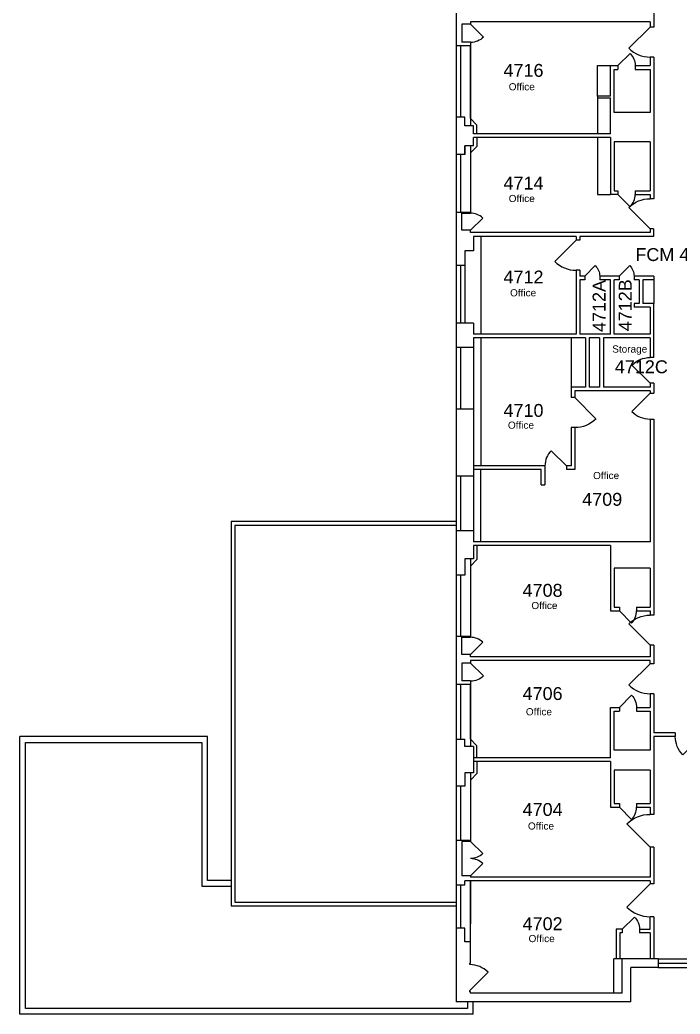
# Model space of a CAD drawing. Extents: x 1081 to 4588, y 254 to 3210.
# Drawn here: x 1081 to 2004, y 770 to 2159 of the extents above; entities that cross this region are included whole.
import ezdxf

# ---------------------------------------------------------------- set-up
doc = ezdxf.new("R2010")
doc.units = 0
doc.header["$LTSCALE"] = 96
doc.header["$MEASUREMENT"] = 0
doc.layers.get('0').update_dxf_attribs({"linetype": 'CONTINUOUS'})
for name, color, linetype in [('A-ANNO-TEXT', 4, 'CONTINUOUS'), ('A-ANNO-TEXT-CTC', 181, 'CONTINUOUS'), ('A-DOOR', 2, 'CONTINUOUS'), ('A-FLOR-CASE', 3, 'CONTINUOUS'), ('A-GLAZ', 2, 'CONTINUOUS'), ('A-ROOF', 8, 'CONTINUOUS'), ('A-WALL-FULL', 6, 'CONTINUOUS'), ('A-WALL-SILL', 1, 'CONTINUOUS')]:
    doc.layers.add(name, color=color, linetype=linetype)
doc.layers.add('DEF', color=31, linetype='CONTINUOUS', plot=False)
doc.layers.get('0').freeze()
doc.styles.add('ARIAL', font='arial.ttf')

# ---------------------------------------------------------------- blocks, each defined once
blk = doc.blocks.new('DOOR-E')
blk.add_line((0, 0), (-0.707, 0.707))
blk.add_arc((0, 0), 1, 135, 180)

msp = doc.modelspace()

# ---------------------------------------------------------------- linework, layer by layer
at = {"layer": 'A-FLOR-CASE'}
for p, q in [((1888.4, 2095.3), (1906.4, 2095.3)), ((1888.4, 2052.7), (1888.4, 2095.3)), ((1888.4, 2049.7), (1888.4, 2000.1)), ((1720, 2012.3), (1711, 2021.3)), ((1720, 2000.1), (1720, 2012.3)), ((1720, 1994.8), (1720, 1982.3)), ((1888.4, 1994.8), (1888.4, 1915.1)), ((1720, 1982.3), (1711, 1973.3)), ((1888.4, 1915.1), (1906.4, 1915.1)), ((1725.5, 1856.7), (1725.5, 1719.9)), ((1967, 1795.7), (1967, 1762.9)), ((1725.5, 1714.7), (1725.5, 1535.9)), ((1851.4, 1714.7), (1851.4, 1645.9)), ((1725.5, 1429.9), (1725.5, 1530.7)), ((1720, 1424.7), (1720, 1404.8)), ((1720, 1404.8), (1711, 1395.8)), ((1720, 1144.7), (1711, 1153.7)), ((1720, 1127.9), (1720, 1144.7)), ((1720, 1122.7), (1720, 1105.7)), ((1720, 1105.7), (1711, 1096.7))]:
    msp.add_line(p, q, dxfattribs=at)
at = {"layer": 'A-GLAZ'}
for p, q in [((1697, 2123), (1697, 2023.3)), ((1697, 1971.3), (1697, 1890.2)), ((1697, 1816.1), (1697, 1735.3)), ((1697, 1701.3), (1697, 1615.3)), ((1697, 1521.3), (1697, 1445.3)), ((1697, 1383.3), (1697, 1297.3)), ((1697, 1230.1), (1697, 1153.7)), ((1697, 1088.2), (1697, 1012.2)), ((1697, 949.7), (1697, 889.7)), ((1973, 840.7), (2057, 840.7))]:
    msp.add_line(p, q, dxfattribs=at)
at = {"layer": 'A-ROOF'}
for p, q in [((1691, 1457.9), (1376.4, 1457.9)), ((1376.4, 1457.9), (1376.4, 920.7)), ((1691, 1452.7), (1381.6, 1452.7)), ((1381.6, 1452.7), (1381.6, 925.9)), ((1081.3, 769.6), (1081.3, 1157.4)), ((1343.6, 1157.4), (1081.3, 1157.4)), ((1343.6, 956.2), (1343.6, 1157.4)), ((1376.4, 956.2), (1343.6, 956.2)), ((1376.4, 920.7), (1691, 920.7)), ((1381.6, 925.9), (1691, 925.9)), ((1714.8, 769.6), (1081.3, 769.6))]:
    msp.add_line(p, q, dxfattribs=at)
for points in [[(1706.8, 786.7), (1706.8, 777.6), (1089.3, 777.6), (1089.3, 1149.4), (1335.6, 1149.4), (1335.6, 948.2), (1376.4, 948.2)], [(1714.8, 769.6), (1714.8, 786.7)]]:
    msp.add_lwpolyline(points, dxfattribs=at)
at = {"layer": 'A-WALL-FULL'}
for p, q in [((1691, 2190.2), (1691, 2123)), ((1967, 2169.3), (1967, 2149.3)), ((1961.8, 2156.7), (1711, 2156.7)), ((1711, 2156.7), (1711, 2153.2)), ((1961.8, 2156.7), (1961.8, 2149.3)), ((1711, 2153.2), (1699, 2153.2)), ((1699, 2153.2), (1699, 2128.2)), ((1967, 2149.3), (1961.8, 2149.3)), ((1711, 2128.2), (1699, 2128.2)), ((1711, 2128.2), (1711, 2123)), ((1711, 2123), (1691, 2123)), ((1967, 2107.3), (1961.8, 2107.3)), ((1961.8, 2107.3), (1961.8, 2095.3)), ((1967, 2107.3), (1967, 1909.3)), ((1906.4, 2052.7), (1906.4, 2095.3)), ((1906.4, 2095.3), (1917, 2095.3)), ((1911.6, 2090.1), (1917, 2090.1)), ((1911.6, 2029.7), (1911.6, 2090.1)), ((1917, 2095.3), (1917, 2090.1)), ((1941, 2095.3), (1961.8, 2095.3)), ((1941, 2095.3), (1941, 2090.1)), ((1941, 2090.1), (1961.8, 2090.1)), ((1961.8, 2090.1), (1961.8, 2029.7)), ((1888.4, 2052.7), (1888.4, 2049.7)), ((1906.4, 2052.7), (1888.4, 2052.7)), ((1906.4, 2049.7), (1888.4, 2049.7)), ((1906.4, 2000.1), (1906.4, 2049.7)), ((1961.8, 2029.7), (1911.6, 2029.7)), ((1703, 2023.3), (1691, 2023.3)), ((1691, 2023.3), (1691, 1971.3)), ((1703, 2011.3), (1703, 2023.3)), ((1715, 2011.3), (1703, 2011.3)), ((1715, 2000.1), (1715, 2011.3)), ((1906.4, 2000.1), (1715, 2000.1)), ((1906.4, 1994.8), (1715, 1994.8)), ((1715, 1983.3), (1715, 1994.8)), ((1906.4, 1994.8), (1906.4, 1915.1)), ((1961.8, 1988.7), (1911.6, 1988.7)), ((1911.6, 1988.7), (1911.6, 1920.3)), ((1961.8, 1988.7), (1961.8, 1920.3)), ((1703, 1983.3), (1703, 1971.3)), ((1715, 1983.3), (1703, 1983.3)), ((1703, 1971.3), (1703, 1983.3)), ((1703, 1971.3), (1691, 1971.3)), ((1911.6, 1920.3), (1917, 1920.3)), ((1917, 1920.3), (1917, 1915.1)), ((1941, 1920.3), (1961.8, 1920.3)), ((1941, 1920.3), (1941, 1915.1)), ((1917, 1915.1), (1906.4, 1915.1)), ((1941, 1915.1), (1961.8, 1915.1)), ((1961.8, 1915.1), (1961.8, 1909.3)), ((1967, 1909.3), (1961.8, 1909.3)), ((1711, 1890.2), (1691, 1890.2)), ((1691, 1890.2), (1691, 1816.1)), ((1966.6, 1867.3), (1961.8, 1867.3)), ((1961.8, 1867.3), (1961.8, 1861.9)), ((1966.6, 1867.3), (1966.6, 1856.7)), ((1961.8, 1861.9), (1711, 1861.9)), ((1858.4, 1856.7), (1715, 1856.7)), ((1715, 1856.7), (1715, 1836.4)), ((1858.4, 1856.7), (1858.4, 1851.3)), ((1863.6, 1851.3), (1858.4, 1851.3)), ((1863.6, 1856.7), (1863.6, 1851.3)), ((1966.6, 1856.7), (1863.6, 1856.7)), ((1703, 1836.4), (1703, 1816.1)), ((1715, 1836.4), (1703, 1836.4)), ((1703, 1816.1), (1691, 1816.1)), ((1858.4, 1809.3), (1858.4, 1719.9)), ((1863.6, 1809.3), (1858.4, 1809.3)), ((1863.6, 1809.3), (1863.6, 1800.9)), ((1870.5, 1800.9), (1863.6, 1800.9)), ((1870.5, 1795.7), (1863.6, 1795.7)), ((1863.6, 1795.7), (1863.6, 1719.9)), ((1870.5, 1800.9), (1870.5, 1795.7)), ((1891.5, 1800.9), (1891.5, 1795.7)), ((1918.5, 1800.9), (1891.5, 1800.9)), ((1906.4, 1795.7), (1891.5, 1795.7)), ((1906.4, 1719.9), (1906.4, 1795.7)), ((1918.5, 1795.7), (1911.6, 1795.7)), ((1911.6, 1719.9), (1911.6, 1795.7)), ((1918.5, 1800.9), (1918.5, 1795.7)), ((1939.5, 1800.9), (1939.5, 1795.7)), ((1967, 1800.9), (1939.5, 1800.9)), ((1946.4, 1795.7), (1939.5, 1795.7)), ((1946.4, 1795.7), (1946.4, 1762.9)), ((1967, 1795.7), (1951.6, 1795.7)), ((1951.6, 1795.7), (1951.6, 1762.9)), ((1967, 1800.9), (1967, 1795.7)), ((1946.4, 1762.9), (1939.5, 1762.9)), ((1939.5, 1762.9), (1939.5, 1757.7)), ((1946.4, 1757.7), (1939.5, 1757.7)), ((1961.8, 1757.7), (1946.4, 1757.7)), ((1967, 1762.9), (1951.6, 1762.9)), ((1961.8, 1757.7), (1961.8, 1719.9)), ((1967, 1687.3), (1967, 1762.9)), ((1715, 1735.3), (1691, 1735.3)), ((1691, 1735.3), (1691, 1701.3)), ((1715, 1735.3), (1715, 1719.9)), ((1858.4, 1719.9), (1715, 1719.9)), ((1871.4, 1714.7), (1715, 1714.7)), ((1715, 1714.7), (1715, 1701.3)), ((1906.4, 1719.9), (1863.6, 1719.9)), ((1871.4, 1714.7), (1871.4, 1645.9)), ((1876.6, 1714.7), (1876.6, 1645.9)), ((1891.4, 1714.7), (1876.6, 1714.7)), ((1891.4, 1714.7), (1891.4, 1645.9)), ((1896.6, 1714.7), (1896.6, 1645.9)), ((1961.8, 1714.7), (1896.6, 1714.7)), ((1961.8, 1719.9), (1911.6, 1719.9)), ((1961.8, 1714.7), (1961.8, 1687.3)), ((1715, 1701.3), (1691, 1701.3)), ((1967, 1687.3), (1961.8, 1687.3)), ((1871.4, 1645.9), (1851.4, 1645.9)), ((1851.4, 1645.9), (1851.4, 1631.3)), ((1856.6, 1640.7), (1856.6, 1631.3)), ((1961.8, 1640.7), (1856.6, 1640.7)), ((1891.4, 1645.9), (1876.6, 1645.9)), ((1961.8, 1645.9), (1896.6, 1645.9)), ((1961.8, 1651.3), (1961.8, 1645.9)), ((1967, 1651.3), (1961.8, 1651.3)), ((1961.8, 1640.7), (1961.8, 1637.3)), ((1967, 1651.3), (1967, 1637.3)), ((1856.6, 1631.3), (1851.4, 1631.3)), ((1961.8, 1637.3), (1967, 1637.3)), ((1715, 1615.3), (1691, 1615.3)), ((1691, 1615.3), (1691, 1521.3)), ((1715, 1615.3), (1715, 1521.3)), ((1961.8, 1601.3), (1961.8, 1429.9)), ((1961.8, 1601.3), (1967, 1601.3)), ((1967, 1601.3), (1967, 1327.3)), ((1851.4, 1589.3), (1851.4, 1535.9)), ((1856.6, 1589.3), (1851.4, 1589.3)), ((1856.6, 1589.3), (1856.6, 1530.7)), ((1815, 1535.9), (1715, 1535.9)), ((1809.8, 1530.7), (1715, 1530.7)), ((1809.8, 1509.3), (1809.8, 1530.7)), ((1815, 1535.9), (1815, 1509.3)), ((1845, 1535.9), (1845, 1530.7)), ((1851.4, 1535.9), (1845, 1535.9)), ((1856.6, 1530.7), (1845, 1530.7)), ((1715, 1521.3), (1691, 1521.3)), ((1809.8, 1509.3), (1815, 1509.3)), ((1715, 1445.3), (1691, 1445.3)), ((1691, 1445.3), (1691, 1383.3)), ((1715, 1445.3), (1715, 1429.9)), ((1961.8, 1429.9), (1715, 1429.9)), ((1906.4, 1424.7), (1715, 1424.7)), ((1715, 1424.7), (1715, 1405.8)), ((1906.4, 1424.7), (1906.4, 1333.1)), ((1715, 1405.8), (1703, 1405.8)), ((1703, 1405.8), (1703, 1383.3)), ((1911.6, 1392.7), (1911.6, 1338.3)), ((1961.8, 1392.7), (1911.6, 1392.7)), ((1961.8, 1392.7), (1961.8, 1338.3)), ((1703, 1383.3), (1691, 1383.3)), ((1911.6, 1338.3), (1919, 1338.3)), ((1919, 1338.3), (1919, 1333.1)), ((1943, 1338.3), (1961.8, 1338.3)), ((1943, 1338.3), (1943, 1333.1)), ((1906.4, 1333.1), (1919, 1333.1)), ((1943, 1333.1), (1961.8, 1333.1)), ((1961.8, 1333.1), (1961.8, 1327.3)), ((1967, 1327.3), (1961.8, 1327.3)), ((1711, 1297.3), (1691, 1297.3)), ((1691, 1297.3), (1691, 1230.1)), ((1961.8, 1285.3), (1961.8, 1269)), ((1967, 1285.3), (1961.8, 1285.3)), ((1967, 1285.3), (1967, 1259.3)), ((1961.8, 1269), (1711, 1269)), ((1711, 1260.3), (1699, 1260.3)), ((1699, 1260.3), (1699, 1235.3)), ((1961.8, 1263.8), (1711, 1263.8)), ((1711, 1263.8), (1711, 1260.3)), ((1961.8, 1259.3), (1961.8, 1263.8)), ((1967, 1259.3), (1961.8, 1259.3)), ((1711, 1230.1), (1691, 1230.1)), ((1711, 1235.3), (1699, 1235.3)), ((1711, 1235.3), (1711, 1230.1)), ((1967, 1217.3), (1961.8, 1217.3)), ((1961.8, 1217.3), (1961.8, 1198.3)), ((1967, 1217.3), (1967, 1162.6)), ((1906.4, 1127.9), (1906.4, 1198.3)), ((1906.4, 1198.3), (1919, 1198.3)), ((1919, 1198.3), (1919, 1193.1)), ((1943, 1198.3), (1961.8, 1198.3)), ((1943, 1198.3), (1943, 1193.1)), ((1911.6, 1138.7), (1911.6, 1193.1)), ((1911.6, 1193.1), (1919, 1193.1)), ((1943, 1193.1), (1961.8, 1193.1)), ((1961.8, 1193.1), (1961.8, 1138.7)), ((1691, 1153.7), (1691, 1088.2)), ((1691, 1153.7), (1703, 1153.7)), ((1703, 1143.7), (1703, 1153.7)), ((1997, 1162.6), (1967, 1162.6)), ((1997, 1157.6), (1967, 1157.6)), ((1967, 1157.6), (1967, 1048.8)), ((1997, 1162.6), (1997, 1157.6)), ((1715, 1143.7), (1703, 1143.7)), ((1715, 1143.7), (1715, 1106.7)), ((1906.4, 1127.9), (1715, 1127.9)), ((1961.8, 1138.7), (1911.6, 1138.7)), ((1906.4, 1122.7), (1715, 1122.7)), ((1906.4, 1122.7), (1906.4, 1058.6)), ((1715, 1106.7), (1703, 1106.7)), ((1703, 1106.7), (1703, 1088.2)), ((1911.6, 1110.7), (1911.6, 1063.8)), ((1961.8, 1110.7), (1911.6, 1110.7)), ((1961.8, 1110.7), (1961.8, 1063.8)), ((1703, 1088.2), (1691, 1088.2)), ((1906.4, 1058.6), (1919, 1058.6)), ((1911.6, 1063.8), (1919, 1063.8)), ((1919, 1063.8), (1919, 1058.6)), ((1943, 1063.8), (1961.8, 1063.8)), ((1943, 1063.8), (1943, 1058.6)), ((1943, 1058.6), (1961.8, 1058.6)), ((1961.8, 1058.6), (1961.8, 1048.8)), ((1967, 1048.8), (1961.8, 1048.8)), ((1711, 1012.2), (1691, 1012.2)), ((1691, 1012.2), (1691, 949.7)), ((1699, 1010.9), (1699, 962.9)), ((1711, 1010.9), (1699, 1010.9)), ((1711, 1012.2), (1711, 1010.9)), ((1967, 1002.8), (1961.8, 1002.8)), ((1961.8, 1002.8), (1961.8, 960.9)), ((1967, 1002.8), (1967, 951.7)), ((1711, 962.9), (1699, 962.9)), ((1711, 962.9), (1711, 960.9)), ((1961.8, 960.9), (1711, 960.9)), ((1703, 949.7), (1691, 949.7)), ((1961.8, 955.7), (1703, 955.7)), ((1703, 949.7), (1703, 955.7)), ((1961.8, 955.7), (1961.8, 951.7)), ((1967, 951.7), (1961.8, 951.7)), ((1967, 905.7), (1961.8, 905.7)), ((1967, 905.7), (1967, 846.7)), ((1691, 895.7), (1691, 786.7)), ((1703, 889.7), (1691, 889.7)), ((1703, 870.7), (1703, 889.7)), ((1923, 888.3), (1914.4, 888.3)), ((1914.4, 888.3), (1914.4, 846.7)), ((1923, 883.1), (1919.6, 883.1)), ((1919.6, 883.1), (1919.6, 846.7)), ((1923, 888.3), (1923, 883.1)), ((1947, 888.3), (1947, 883.1)), ((1961.8, 883.1), (1947, 883.1)), ((1961.8, 883.1), (1961.8, 846.7)), ((1973, 846.7), (1911, 846.7)), ((1911, 798.7), (1911, 846.7)), ((1923, 798.7), (1923, 846.7)), ((1973, 834.7), (1935, 834.7)), ((1935, 786.7), (1935, 834.7)), ((1973, 846.7), (1973, 834.7)), ((1710, 800.7), (1710, 802.7)), ((1711, 800.7), (1710, 800.7)), ((1711, 798.7), (1711, 800.7)), ((1923, 798.7), (1711, 798.7)), ((1935, 786.7), (1691, 786.7))]:
    msp.add_line(p, q, dxfattribs=at)
for points in [[(1699, 1865.2), (1699, 1889.2), (1711, 1889.2), (1711, 1890.2)], [(1711, 1861.9), (1711, 1865.2), (1699, 1865.2)], [(1699, 1272.3), (1699, 1296.3), (1711, 1296.3), (1711, 1297.3)], [(1711, 1268.9), (1711, 1272.3), (1699, 1272.3)], [(1947, 888.3), (1961.8, 888.3), (1961.8, 905.7)], [(1710, 838.7), (1710, 840.7), (1711, 840.7), (1711, 870.7), (1703, 870.7)]]:
    msp.add_lwpolyline(points, dxfattribs=at)
at = {"layer": 'A-WALL-SILL'}
for p, q in [((1691, 2123), (1691, 2023.3)), ((1711, 2123), (1711, 2011.3)), ((1711, 2021.3), (1711, 2123)), ((1711, 1983.3), (1711, 1890.2)), ((1691, 1971.3), (1691, 1890.2)), ((1711, 1973.3), (1711, 1890.2)), ((1691, 1816.1), (1691, 1735.3)), ((1703, 1816.1), (1703, 1735.3)), ((1691, 1701.3), (1691, 1615.3)), ((1715, 1701.3), (1715, 1615.3)), ((1691, 1521.3), (1691, 1445.3)), ((1715, 1521.3), (1715, 1445.3)), ((1711, 1405.8), (1711, 1297.3)), ((1711, 1395.8), (1711, 1297.3)), ((1691, 1383.3), (1691, 1297.3)), ((1691, 1230.1), (1691, 1153.7)), ((1711, 1230.1), (1711, 1143.7)), ((1711, 1153.7), (1711, 1230.1)), ((1711, 1106.7), (1711, 1012.2)), ((1691, 1088.2), (1691, 1012.2)), ((1711, 1096.7), (1711, 1012.2)), ((1691, 949.7), (1691, 889.7)), ((1711, 955.7), (1711, 895.7)), ((1711, 870.7), (1711, 955.7)), ((1973, 846.7), (2057, 846.7)), ((1973, 834.7), (2057, 834.7))]:
    msp.add_line(p, q, dxfattribs=at)

# ---------------------------------------------------------------- block references
at = {"layer": 'A-DOOR'}
for p, xscale, yscale, zscale, rotation in [((1711, 2153.2), -25.47602620068938, 25.47602620068938, 25.47602620068938, 270), ((1961.8, 2149.3), 42, 42, 42, 90), ((1917, 2095.3), -24, 24, 24, 359.9999999999996), ((1917, 1915.1), 24, 24, 24, 180), ((1961.8, 1867.3), -42, 42, 42.00000000000001, 90), ((1711, 1865.2), 24, 24, 24, 270), ((1858.4, 1851.3), 42, 42, 42, 90), ((1961.8, 1651.3), -36, 36, 36.00000000000001, 90), ((1856.6, 1631.3), -42, 42, 41.99999999999958, 270), ((1961.8, 1637.3), 36, 36, 36, 90), ((1919, 1333.1), 24, 24, 24, 180), ((1961.8, 1285.3), -42, 42, 42.00000000000001, 90), ((1711, 1272.3), 24, 24, 24, 270), ((1711, 1260.3), -25.47602620068938, 25.47602620068938, 25.47602620068938, 270), ((1961.8, 1259.3), 42, 42, 42, 90), ((2033, 1157.6), -36, 36, 35.99999999999964, 180), ((1919, 1058.6), 24, 24, 24, 180), ((1961.8, 1002.8), -46, 46, 46.00000000000002, 90), ((1711, 1010.9), -24, 24, 24, 270), ((1711, 962.9), 24, 24, 24, 270), ((1961.8, 951.7), 46, 46, 46, 90), ((1710, 802.7), 36, 36, 36, 270)]:
    msp.add_blockref('DOOR-E', p, dxfattribs=dict(at, xscale=xscale, yscale=yscale, zscale=zscale, rotation=rotation))
for p, xscale, yscale, zscale in [((1870.5, 1800.9), -21, 21, 21), ((1918.5, 1800.9), -21, 21, 21), ((1845, 1535.9), 30, 30, 30), ((1919, 1198.3), -24, 24, 24), ((1923, 888.3), -24, 24, 24)]:
    msp.add_blockref('DOOR-E', p, dxfattribs=dict(at, xscale=xscale, yscale=yscale, zscale=zscale))

# ---------------------------------------------------------------- texts
at = {"layer": 'A-ANNO-TEXT', "style": 'ARIAL'}
for s, p in [('4716', (1757, 2079.7)), ('4714', (1757, 1922.1)), ('4712', (1757, 1790.8)), ('4710', (1757, 1604.4)), ('4708', (1783.7, 1352.9)), ('4706', (1783.7, 1208.6)), ('4704', (1783.7, 1046.6)), ('4702', (1783.7, 886.9))]:
    msp.add_text(s, height=18, dxfattribs=at).set_placement(p)
at = {"layer": 'A-ANNO-TEXT-CTC', "style": 'ARIAL'}
for s, p in [('FCM 4-03', (1941.3, 1822.2)), ('4712C', (1912.6, 1665.4)), ('4709', (1867, 1480.1))]:
    msp.add_text(s, height=18, dxfattribs=at).set_placement(p)
for s, p in [('4712A', (1899.6, 1723)), ('4712B', (1936.1, 1724))]:
    msp.add_text(s, height=18, rotation=90, dxfattribs=at).set_placement(p)
at = {"layer": 'DEF', "style": 'ARIAL'}
for s, p in [('Office', (1764.3, 2060.8)), ('Office', (1764.3, 1904.6)), ('Office', (1766.2, 1772.8)), ('Storage', (1909, 1694.2)), ('Office', (1763.2, 1587.8)), ('Office', (1882.2, 1517.4)), ('Office', (1796, 1335.7)), ('Office', (1788.3, 1187.2)), ('Office', (1791.2, 1027.5)), ('Office', (1792.1, 870.2))]:
    msp.add_text(s, height=10, dxfattribs=at).set_placement(p)

doc.saveas('drawing.dxf')
